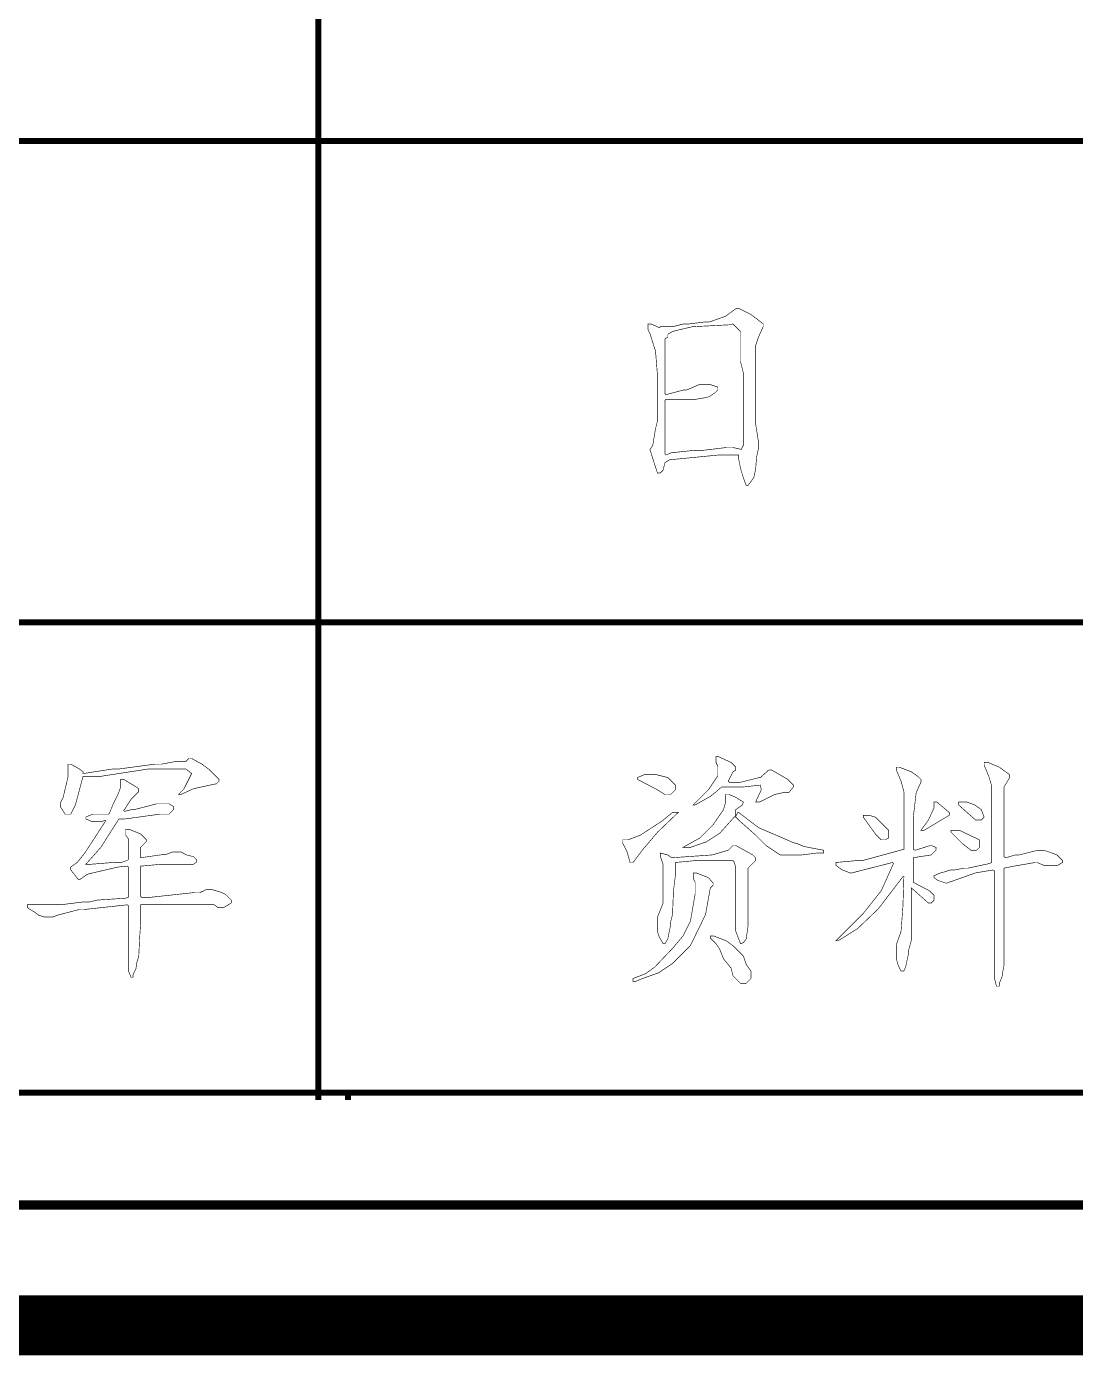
# Model space of a CAD drawing. Extents: x 94 to 452, y -72 to 1042.
# Drawn here: x 386.8 to 404.22, y -72 to -49.91 of the extents above; entities that cross this region are included whole.
import ezdxf

# ---------------------------------------------------------------- set-up
doc = ezdxf.new("R2010")
doc.units = 0
doc.header["$MEASUREMENT"] = 0
doc.layers.add('TREE_LAYER', color=7, linetype='Continuous')

msp = doc.modelspace()

# ---------------------------------------------------------------- linework, layer by layer
at = {"layer": 'TREE_LAYER'}
for points, const_width, elevation in [([(451.22612, 995.005583), (451.22612, 11.113007), (451.22612, 10.313007), (451.22612, -71.498816), (94.22612, -71.498816), (94.22612, -69.496695), (94.22612, 9.432416), (94.22612, 10.313007), (94.22612, 11.113007), (94.22612, 13.086307)], 1, 2891.008799), ([(96.22612, 13.086307), (96.22612, 11.113007), (96.22612, 10.313007), (96.22612, 9.432416), (96.22612, 9.432416), (96.22612, -69.496695), (96.22612, -69.498816), (449.22612, -69.498816), (449.22612, -69.498816), (449.22612, 10.313007), (449.22612, 11.113007), (449.22612, 995.005583)], 0.15, 2875.008799), ([(391.643859, -43.815251), (391.643859, -51.815251)], 0.1, 8), ([(362.136024, -51.815251), (391.643859, -51.815251)], 0.1, 29.507835), ([(391.643859, -51.815251), (391.643859, -59.815251)], 0.1, 8), ([(391.643859, -51.815251), (392.136024, -51.815251)], 0.1, 0.492165), ([(392.136024, -51.815251), (416.643859, -51.815251)], 0.1, 24.507835), ([(398.640167, -54.604583), (398.577422, -54.604583), (398.404873, -54.730073), (398.138206, -54.824191), (398.059775, -54.824191), (397.808794, -54.855563), (397.714677, -54.855563), (397.526441, -54.902622), (397.32252, -54.902622), (397.306833, -54.918308), (397.165657, -54.855563), (397.118598, -54.855563), (397.118598, -54.949681), (397.149971, -55.012426), (397.244088, -55.310465), (397.275461, -55.702622), (397.275461, -56.47125), (397.244088, -56.59674), (397.19703, -56.879093), (397.149971, -56.941838), (397.275461, -57.333995), (397.32252, -57.333995), (397.369579, -57.286936), (397.400951, -57.161446), (397.479382, -57.114387), (398.279382, -57.035955), (398.624481, -57.035955), (398.624481, -57.035955), (398.624481, -57.098701), (398.655853, -57.255563), (398.702912, -57.412426), (398.749971, -57.537916), (398.781343, -57.537916), (398.875461, -57.412426), (398.906833, -57.27125), (398.92252, -57.067328), (398.953892, -56.926151), (398.953892, -56.816348), (398.906833, -56.518308), (398.906833, -55.216348), (398.953892, -55.075171), (399.032324, -54.902622), (399.032324, -54.855563), (398.828402, -54.698701), (398.640167, -54.604583), (398.640167, -54.604583)], 0.01, 265), ([(398.640167, -54.604583), (398.577422, -54.604583), (398.404873, -54.730073), (398.138206, -54.824191), (398.059775, -54.824191), (397.808794, -54.855563), (397.714677, -54.855563), (397.526441, -54.902622), (397.32252, -54.902622), (397.306833, -54.918308), (397.165657, -54.855563), (397.118598, -54.855563), (397.118598, -54.949681), (397.149971, -55.012426), (397.244088, -55.310465), (397.275461, -55.702622), (397.275461, -56.47125), (397.244088, -56.59674), (397.19703, -56.879093), (397.149971, -56.941838), (397.275461, -57.333995), (397.32252, -57.333995), (397.369579, -57.286936), (397.400951, -57.161446), (397.479382, -57.114387), (398.279382, -57.035955), (398.624481, -57.035955), (398.624481, -57.035955), (398.624481, -57.098701), (398.655853, -57.255563), (398.702912, -57.412426), (398.749971, -57.537916), (398.781343, -57.537916), (398.875461, -57.412426), (398.906833, -57.27125), (398.92252, -57.067328), (398.953892, -56.926151), (398.953892, -56.816348), (398.906833, -56.518308), (398.906833, -55.216348), (398.953892, -55.075171), (399.032324, -54.902622), (399.032324, -54.855563), (398.828402, -54.698701), (398.640167, -54.604583), (398.640167, -54.604583)], 0.01, 265), ([(398.640167, -54.604583), (398.577422, -54.604583), (398.404873, -54.730073), (398.138206, -54.824191), (398.059775, -54.824191), (397.808794, -54.855563), (397.714677, -54.855563), (397.526441, -54.902622), (397.32252, -54.902622), (397.306833, -54.918308), (397.165657, -54.855563), (397.118598, -54.855563), (397.118598, -54.949681), (397.149971, -55.012426), (397.244088, -55.310465), (397.275461, -55.702622), (397.275461, -56.47125), (397.244088, -56.59674), (397.19703, -56.879093), (397.149971, -56.941838), (397.275461, -57.333995), (397.32252, -57.333995), (397.369579, -57.286936), (397.400951, -57.161446), (397.479382, -57.114387), (398.279382, -57.035955), (398.624481, -57.035955), (398.624481, -57.035955), (398.624481, -57.098701), (398.655853, -57.255563), (398.702912, -57.412426), (398.749971, -57.537916), (398.781343, -57.537916), (398.875461, -57.412426), (398.906833, -57.27125), (398.92252, -57.067328), (398.953892, -56.926151), (398.953892, -56.816348), (398.906833, -56.518308), (398.906833, -55.216348), (398.953892, -55.075171), (399.032324, -54.902622), (399.032324, -54.855563), (398.828402, -54.698701), (398.640167, -54.604583), (398.640167, -54.604583)], 0.01, 265), ([(398.467618, -54.87125), (398.530363, -54.855563), (398.655853, -54.981053), (398.655853, -55.483014), (398.702912, -55.67125), (398.702912, -56.879093), (398.687226, -56.894779), (398.671539, -56.941838), (398.530363, -56.910465), (398.420559, -56.910465), (398.028402, -56.957524), (397.887226, -56.957524), (397.589186, -56.988897), (397.526441, -56.988897), (397.416637, -57.035955), (397.400951, -57.020269), (397.400951, -56.126151), (397.416637, -56.110465), (397.902912, -56.110465), (398.091147, -56.079093), (398.138206, -56.063406), (398.232324, -56.000661), (398.279382, -55.953602), (398.279382, -55.906544), (398.138206, -55.859485), (397.981343, -55.859485), (397.761735, -55.953602), (397.714677, -55.953602), (397.416637, -56.032034), (397.400951, -56.016348), (397.400951, -55.106544), (397.44801, -55.075171), (397.44801, -55.028112), (397.526441, -54.981053), (397.855853, -54.902622), (398.467618, -54.87125), (398.467618, -54.87125)], 0.01, 265), ([(398.467618, -54.87125), (398.530363, -54.855563), (398.655853, -54.981053), (398.655853, -55.483014), (398.702912, -55.67125), (398.702912, -56.879093), (398.687226, -56.894779), (398.671539, -56.941838), (398.530363, -56.910465), (398.420559, -56.910465), (398.028402, -56.957524), (397.887226, -56.957524), (397.589186, -56.988897), (397.526441, -56.988897), (397.416637, -57.035955), (397.400951, -57.020269), (397.400951, -56.126151), (397.416637, -56.110465), (397.902912, -56.110465), (398.091147, -56.079093), (398.138206, -56.063406), (398.232324, -56.000661), (398.279382, -55.953602), (398.279382, -55.906544), (398.138206, -55.859485), (397.981343, -55.859485), (397.761735, -55.953602), (397.714677, -55.953602), (397.416637, -56.032034), (397.400951, -56.016348), (397.400951, -55.106544), (397.44801, -55.075171), (397.44801, -55.028112), (397.526441, -54.981053), (397.855853, -54.902622), (398.467618, -54.87125), (398.467618, -54.87125)], 0.01, 265), ([(398.467618, -54.87125), (398.530363, -54.855563), (398.655853, -54.981053), (398.655853, -55.483014), (398.702912, -55.67125), (398.702912, -56.879093), (398.687226, -56.894779), (398.671539, -56.941838), (398.530363, -56.910465), (398.420559, -56.910465), (398.028402, -56.957524), (397.887226, -56.957524), (397.589186, -56.988897), (397.526441, -56.988897), (397.416637, -57.035955), (397.400951, -57.020269), (397.400951, -56.126151), (397.416637, -56.110465), (397.902912, -56.110465), (398.091147, -56.079093), (398.138206, -56.063406), (398.232324, -56.000661), (398.279382, -55.953602), (398.279382, -55.906544), (398.138206, -55.859485), (397.981343, -55.859485), (397.761735, -55.953602), (397.714677, -55.953602), (397.416637, -56.032034), (397.400951, -56.016348), (397.400951, -55.106544), (397.44801, -55.075171), (397.44801, -55.028112), (397.526441, -54.981053), (397.855853, -54.902622), (398.467618, -54.87125), (398.467618, -54.87125)], 0.01, 265), ([(362.136024, -59.815251), (391.643859, -59.815251)], 0.1, 29.507835), ([(391.643859, -59.815251), (391.643859, -67.630795)], 0.1, 7.815544), ([(391.643859, -59.815251), (392.136024, -59.815251)], 0.1, 0.492165), ([(392.136024, -59.815251), (416.643859, -59.815251)], 0.1, 24.507835), ([(398.295069, -62.04985), (398.24801, -62.04985), (398.24801, -62.143968), (398.279382, -62.206713), (398.279382, -62.363575), (398.12252, -62.59887), (397.871539, -62.84985), (397.902912, -62.84985), (398.153892, -62.708674), (398.232324, -62.645928), (398.342128, -62.551811), (398.702912, -62.551811), (398.985265, -62.520438), (399.000951, -62.59887), (398.906833, -62.802791), (398.969579, -62.802791), (399.220559, -62.677301), (399.361735, -62.645928), (399.455853, -62.645928), (399.534284, -62.551811), (399.534284, -62.520438), (399.440167, -62.426321), (399.1735, -62.269458), (399.126441, -62.269458), (398.985265, -62.394948), (398.969579, -62.394948), (398.655853, -62.473379), (398.467618, -62.473379), (398.451931, -62.457693), (398.483304, -62.394948), (398.530363, -62.30083), (398.577422, -62.269458), (398.577422, -62.222399), (398.49899, -62.143968), (398.295069, -62.04985), (398.295069, -62.04985)], 0.01, 266), ([(398.295069, -62.04985), (398.24801, -62.04985), (398.24801, -62.143968), (398.279382, -62.206713), (398.279382, -62.363575), (398.12252, -62.59887), (397.871539, -62.84985), (397.902912, -62.84985), (398.153892, -62.708674), (398.232324, -62.645928), (398.342128, -62.551811), (398.702912, -62.551811), (398.985265, -62.520438), (399.000951, -62.59887), (398.906833, -62.802791), (398.969579, -62.802791), (399.220559, -62.677301), (399.361735, -62.645928), (399.455853, -62.645928), (399.534284, -62.551811), (399.534284, -62.520438), (399.440167, -62.426321), (399.1735, -62.269458), (399.126441, -62.269458), (398.985265, -62.394948), (398.969579, -62.394948), (398.655853, -62.473379), (398.467618, -62.473379), (398.451931, -62.457693), (398.483304, -62.394948), (398.530363, -62.30083), (398.577422, -62.269458), (398.577422, -62.222399), (398.49899, -62.143968), (398.295069, -62.04985), (398.295069, -62.04985)], 0.01, 266), ([(398.295069, -62.04985), (398.24801, -62.04985), (398.24801, -62.143968), (398.279382, -62.206713), (398.279382, -62.363575), (398.12252, -62.59887), (397.871539, -62.84985), (397.902912, -62.84985), (398.153892, -62.708674), (398.232324, -62.645928), (398.342128, -62.551811), (398.702912, -62.551811), (398.985265, -62.520438), (399.000951, -62.59887), (398.906833, -62.802791), (398.969579, -62.802791), (399.220559, -62.677301), (399.361735, -62.645928), (399.455853, -62.645928), (399.534284, -62.551811), (399.534284, -62.520438), (399.440167, -62.426321), (399.1735, -62.269458), (399.126441, -62.269458), (398.985265, -62.394948), (398.969579, -62.394948), (398.655853, -62.473379), (398.467618, -62.473379), (398.451931, -62.457693), (398.483304, -62.394948), (398.530363, -62.30083), (398.577422, -62.269458), (398.577422, -62.222399), (398.49899, -62.143968), (398.295069, -62.04985), (398.295069, -62.04985)], 0.01, 266), ([(389.537928, -62.078493), (389.490869, -62.078493), (389.44381, -62.125552), (389.286948, -62.125552), (389.035967, -62.172611), (388.926163, -62.172611), (388.345771, -62.251042), (388.235967, -62.251042), (387.734006, -62.329474), (387.734006, -62.298101), (387.671261, -62.251042), (387.530085, -62.172611), (387.483026, -62.172611), (387.483026, -62.392219), (387.404595, -62.72163), (387.357536, -62.815748), (387.357536, -62.878493), (387.435967, -63.003983), (387.530085, -63.003983), (387.608516, -62.847121), (387.734006, -62.376532), (388.016359, -62.376532), (388.832046, -62.251042), (389.44381, -62.251042), (389.537928, -62.329474), (389.412438, -62.580454), (389.31832, -62.674572), (389.365379, -62.674572), (389.569301, -62.580454), (389.930085, -62.502023), (389.945771, -62.502023), (389.99283, -62.454964), (389.99283, -62.423591), (389.835967, -62.266728), (389.710477, -62.172611), (389.537928, -62.078493), (389.537928, -62.078493)], 0.01, 266), ([(389.537928, -62.078493), (389.490869, -62.078493), (389.44381, -62.125552), (389.286948, -62.125552), (389.035967, -62.172611), (388.926163, -62.172611), (388.345771, -62.251042), (388.235967, -62.251042), (387.734006, -62.329474), (387.734006, -62.298101), (387.671261, -62.251042), (387.530085, -62.172611), (387.483026, -62.172611), (387.483026, -62.392219), (387.404595, -62.72163), (387.357536, -62.815748), (387.357536, -62.878493), (387.435967, -63.003983), (387.530085, -63.003983), (387.608516, -62.847121), (387.734006, -62.376532), (388.016359, -62.376532), (388.832046, -62.251042), (389.44381, -62.251042), (389.537928, -62.329474), (389.412438, -62.580454), (389.31832, -62.674572), (389.365379, -62.674572), (389.569301, -62.580454), (389.930085, -62.502023), (389.945771, -62.502023), (389.99283, -62.454964), (389.99283, -62.423591), (389.835967, -62.266728), (389.710477, -62.172611), (389.537928, -62.078493), (389.537928, -62.078493)], 0.01, 266), ([(401.291147, -62.222399), (401.244088, -62.222399), (401.244088, -62.269458), (401.32252, -62.457693), (401.369579, -62.630242), (401.369579, -63.587105), (400.679382, -63.77534), (400.585265, -63.77534), (400.240167, -63.806713), (400.240167, -63.853772), (400.302912, -63.90083), (400.349971, -63.932203), (400.475461, -63.979262), (400.506833, -63.979262), (401.181343, -63.806713), (401.19703, -63.822399), (400.993108, -64.277301), (400.695069, -64.653772), (400.240167, -65.108674), (400.271539, -65.108674), (400.302912, -65.092987), (400.600951, -64.904752), (400.946049, -64.57534), (401.353892, -64.042007), (401.369579, -64.042007), (401.353892, -64.528281), (401.32252, -64.951811), (401.244088, -65.171419), (401.244088, -65.406713), (401.275461, -65.516517), (401.32252, -65.610634), (401.369579, -65.610634), (401.400951, -65.532203), (401.44801, -65.312595), (401.44801, -65.265536), (401.495069, -65.092987), (401.495069, -64.245928), (401.495069, -64.230242), (401.777422, -64.481223), (401.824481, -64.481223), (401.871539, -64.434164), (401.871539, -64.355732), (401.793108, -64.277301), (401.526441, -64.136124), (401.526441, -63.728281), (401.620559, -63.712595), (401.824481, -63.681223), (401.902912, -63.602791), (401.902912, -63.555732), (401.824481, -63.52436), (401.808794, -63.52436), (401.557814, -63.602791), (401.526441, -63.587105), (401.526441, -63.053772), (401.5735, -62.645928), (401.651931, -62.473379), (401.651931, -62.426321), (401.604873, -62.379262), (401.495069, -62.30083), (401.291147, -62.222399), (401.291147, -62.222399)], 0.01, 266), ([(401.291147, -62.222399), (401.244088, -62.222399), (401.244088, -62.269458), (401.32252, -62.457693), (401.369579, -62.630242), (401.369579, -63.587105), (400.679382, -63.77534), (400.585265, -63.77534), (400.240167, -63.806713), (400.240167, -63.853772), (400.302912, -63.90083), (400.349971, -63.932203), (400.475461, -63.979262), (400.506833, -63.979262), (401.181343, -63.806713), (401.19703, -63.822399), (400.993108, -64.277301), (400.695069, -64.653772), (400.240167, -65.108674), (400.271539, -65.108674), (400.302912, -65.092987), (400.600951, -64.904752), (400.946049, -64.57534), (401.353892, -64.042007), (401.369579, -64.042007), (401.353892, -64.528281), (401.32252, -64.951811), (401.244088, -65.171419), (401.244088, -65.406713), (401.275461, -65.516517), (401.32252, -65.610634), (401.369579, -65.610634), (401.400951, -65.532203), (401.44801, -65.312595), (401.44801, -65.265536), (401.495069, -65.092987), (401.495069, -64.245928), (401.495069, -64.230242), (401.777422, -64.481223), (401.824481, -64.481223), (401.871539, -64.434164), (401.871539, -64.355732), (401.793108, -64.277301), (401.526441, -64.136124), (401.526441, -63.728281), (401.620559, -63.712595), (401.824481, -63.681223), (401.902912, -63.602791), (401.902912, -63.555732), (401.824481, -63.52436), (401.808794, -63.52436), (401.557814, -63.602791), (401.526441, -63.587105), (401.526441, -63.053772), (401.5735, -62.645928), (401.651931, -62.473379), (401.651931, -62.426321), (401.604873, -62.379262), (401.495069, -62.30083), (401.291147, -62.222399), (401.291147, -62.222399)], 0.01, 266), ([(401.291147, -62.222399), (401.244088, -62.222399), (401.244088, -62.269458), (401.32252, -62.457693), (401.369579, -62.630242), (401.369579, -63.587105), (400.679382, -63.77534), (400.585265, -63.77534), (400.240167, -63.806713), (400.240167, -63.853772), (400.302912, -63.90083), (400.349971, -63.932203), (400.475461, -63.979262), (400.506833, -63.979262), (401.181343, -63.806713), (401.19703, -63.822399), (400.993108, -64.277301), (400.695069, -64.653772), (400.240167, -65.108674), (400.271539, -65.108674), (400.302912, -65.092987), (400.600951, -64.904752), (400.946049, -64.57534), (401.353892, -64.042007), (401.369579, -64.042007), (401.353892, -64.528281), (401.32252, -64.951811), (401.244088, -65.171419), (401.244088, -65.406713), (401.275461, -65.516517), (401.32252, -65.610634), (401.369579, -65.610634), (401.400951, -65.532203), (401.44801, -65.312595), (401.44801, -65.265536), (401.495069, -65.092987), (401.495069, -64.245928), (401.495069, -64.230242), (401.777422, -64.481223), (401.824481, -64.481223), (401.871539, -64.434164), (401.871539, -64.355732), (401.793108, -64.277301), (401.526441, -64.136124), (401.526441, -63.728281), (401.620559, -63.712595), (401.824481, -63.681223), (401.902912, -63.602791), (401.902912, -63.555732), (401.824481, -63.52436), (401.808794, -63.52436), (401.557814, -63.602791), (401.526441, -63.587105), (401.526441, -63.053772), (401.5735, -62.645928), (401.651931, -62.473379), (401.651931, -62.426321), (401.604873, -62.379262), (401.495069, -62.30083), (401.291147, -62.222399), (401.291147, -62.222399)], 0.01, 266), ([(402.765657, -62.143968), (402.702912, -62.143968), (402.702912, -62.191026), (402.781343, -62.379262), (402.828402, -62.536124), (402.828402, -63.806713), (402.79703, -63.822399), (402.436245, -63.90083), (402.3735, -63.90083), (402.200951, -63.932203), (402.138206, -63.932203), (402.044088, -63.963575), (401.981343, -63.979262), (401.871539, -64.026321), (401.871539, -64.057693), (401.934284, -64.104752), (402.075461, -64.151811), (402.561735, -63.979262), (402.844088, -63.932203), (402.875461, -63.947889), (402.875461, -65.736124), (402.906833, -65.861615), (402.953892, -65.861615), (402.953892, -65.814556), (403.000951, -65.704752), (403.016637, -65.594948), (403.032324, -65.516517), (403.032324, -63.90083), (403.189186, -63.869458), (403.549971, -63.806713), (403.581343, -63.806713), (403.691147, -63.853772), (403.926441, -63.853772), (404.004873, -63.806713), (404.004873, -63.77534), (403.910755, -63.681223), (403.832324, -63.64985), (403.691147, -63.602791), (403.59703, -63.602791), (403.283304, -63.681223), (403.220559, -63.681223), (403.063696, -63.728281), (403.032324, -63.712595), (403.032324, -62.551811), (403.126441, -62.394948), (403.126441, -62.347889), (402.953892, -62.222399), (402.765657, -62.143968), (402.765657, -62.143968)], 0.01, 266), ([(402.765657, -62.143968), (402.702912, -62.143968), (402.702912, -62.191026), (402.781343, -62.379262), (402.828402, -62.536124), (402.828402, -63.806713), (402.79703, -63.822399), (402.436245, -63.90083), (402.3735, -63.90083), (402.200951, -63.932203), (402.138206, -63.932203), (402.044088, -63.963575), (401.981343, -63.979262), (401.871539, -64.026321), (401.871539, -64.057693), (401.934284, -64.104752), (402.075461, -64.151811), (402.561735, -63.979262), (402.844088, -63.932203), (402.875461, -63.947889), (402.875461, -65.736124), (402.906833, -65.861615), (402.953892, -65.861615), (402.953892, -65.814556), (403.000951, -65.704752), (403.016637, -65.594948), (403.032324, -65.516517), (403.032324, -63.90083), (403.189186, -63.869458), (403.549971, -63.806713), (403.581343, -63.806713), (403.691147, -63.853772), (403.926441, -63.853772), (404.004873, -63.806713), (404.004873, -63.77534), (403.910755, -63.681223), (403.832324, -63.64985), (403.691147, -63.602791), (403.59703, -63.602791), (403.283304, -63.681223), (403.220559, -63.681223), (403.063696, -63.728281), (403.032324, -63.712595), (403.032324, -62.551811), (403.126441, -62.394948), (403.126441, -62.347889), (402.953892, -62.222399), (402.765657, -62.143968), (402.765657, -62.143968)], 0.01, 266), ([(402.765657, -62.143968), (402.702912, -62.143968), (402.702912, -62.191026), (402.781343, -62.379262), (402.828402, -62.536124), (402.828402, -63.806713), (402.79703, -63.822399), (402.436245, -63.90083), (402.3735, -63.90083), (402.200951, -63.932203), (402.138206, -63.932203), (402.044088, -63.963575), (401.981343, -63.979262), (401.871539, -64.026321), (401.871539, -64.057693), (401.934284, -64.104752), (402.075461, -64.151811), (402.561735, -63.979262), (402.844088, -63.932203), (402.875461, -63.947889), (402.875461, -65.736124), (402.906833, -65.861615), (402.953892, -65.861615), (402.953892, -65.814556), (403.000951, -65.704752), (403.016637, -65.594948), (403.032324, -65.516517), (403.032324, -63.90083), (403.189186, -63.869458), (403.549971, -63.806713), (403.581343, -63.806713), (403.691147, -63.853772), (403.926441, -63.853772), (404.004873, -63.806713), (404.004873, -63.77534), (403.910755, -63.681223), (403.832324, -63.64985), (403.691147, -63.602791), (403.59703, -63.602791), (403.283304, -63.681223), (403.220559, -63.681223), (403.063696, -63.728281), (403.032324, -63.712595), (403.032324, -62.551811), (403.126441, -62.394948), (403.126441, -62.347889), (402.953892, -62.222399), (402.765657, -62.143968), (402.765657, -62.143968)], 0.01, 266), ([(388.408516, -62.423591), (388.361457, -62.423591), (388.361457, -62.549081), (388.314399, -62.674572), (388.235967, -62.831434), (388.173222, -62.988297), (388.157536, -63.003983), (387.890869, -63.003983), (387.781065, -63.051042), (387.781065, -63.082415), (387.890869, -63.129474), (388.047732, -63.129474), (388.079105, -63.113787), (388.110477, -63.113787), (387.765379, -63.647121), (387.639889, -63.803983), (387.530085, -63.882415), (387.530085, -63.929474), (387.639889, -64.07065), (387.655575, -64.086336), (387.686948, -64.086336), (387.796752, -64.007905), (387.84381, -63.992219), (388.314399, -63.882415), (388.471261, -63.866728), (388.486948, -63.882415), (388.486948, -64.384376), (388.439889, -64.400062), (387.969301, -64.431434), (387.84381, -64.462807), (387.734006, -64.462807), (387.357536, -64.509866), (386.808516, -64.509866), (386.808516, -64.556925), (386.934006, -64.635356), (386.996752, -64.682415), (387.090869, -64.713787), (387.232046, -64.713787), (387.310477, -64.682415), (387.671261, -64.588297), (387.749693, -64.588297), (388.471261, -64.509866), (388.486948, -64.525552), (388.486948, -65.607905), (388.534006, -65.717709), (388.565379, -65.717709), (388.565379, -65.67065), (388.612438, -65.576532), (388.628124, -65.466728), (388.659497, -65.372611), (388.675183, -65.043199), (388.690869, -64.823591), (388.690869, -64.509866), (388.706556, -64.509866), (389.914399, -64.509866), (389.977144, -64.556925), (390.071261, -64.556925), (390.196752, -64.478493), (390.196752, -64.431434), (390.102634, -64.337317), (390.039889, -64.305944), (389.883026, -64.258885), (389.773222, -64.258885), (389.679105, -64.305944), (389.584987, -64.305944), (388.863418, -64.384376), (388.706556, -64.384376), (388.690869, -64.368689), (388.690869, -63.866728), (388.706556, -63.866728), (389.035967, -63.835356), (389.569301, -63.835356), (389.616359, -63.803983), (389.616359, -63.756925), (389.569301, -63.709866), (389.44381, -63.678493), (389.365379, -63.631434), (389.224203, -63.631434), (389.098712, -63.678493), (389.035967, -63.678493), (388.706556, -63.725552), (388.690869, -63.725552), (388.690869, -63.553003), (388.784987, -63.458885), (388.784987, -63.427513), (388.690869, -63.333395), (388.502634, -63.254964), (388.439889, -63.254964), (388.439889, -63.349081), (388.486948, -63.411827), (388.486948, -63.756925), (388.471261, -63.772611), (388.377144, -63.803983), (388.26734, -63.803983), (387.875183, -63.835356), (387.781065, -63.835356), (388.032046, -63.553003), (388.330085, -63.082415), (388.439889, -63.082415), (389.004595, -63.003983), (389.161457, -63.003983), (389.239889, -62.925552), (389.239889, -62.878493), (389.161457, -62.831434), (388.957536, -62.831434), (388.596752, -62.925552), (388.549693, -62.925552), (388.424203, -62.956925), (388.408516, -62.941238), (388.424203, -62.925552), (388.534006, -62.753003), (388.659497, -62.627513), (388.659497, -62.580454), (388.612438, -62.549081), (388.408516, -62.423591), (388.408516, -62.423591)], 0.01, 266), ([(388.408516, -62.423591), (388.361457, -62.423591), (388.361457, -62.549081), (388.314399, -62.674572), (388.235967, -62.831434), (388.173222, -62.988297), (388.157536, -63.003983), (387.890869, -63.003983), (387.781065, -63.051042), (387.781065, -63.082415), (387.890869, -63.129474), (388.047732, -63.129474), (388.079105, -63.113787), (388.110477, -63.113787), (387.765379, -63.647121), (387.639889, -63.803983), (387.530085, -63.882415), (387.530085, -63.929474), (387.639889, -64.07065), (387.655575, -64.086336), (387.686948, -64.086336), (387.796752, -64.007905), (387.84381, -63.992219), (388.314399, -63.882415), (388.471261, -63.866728), (388.486948, -63.882415), (388.486948, -64.384376), (388.439889, -64.400062), (387.969301, -64.431434), (387.84381, -64.462807), (387.734006, -64.462807), (387.357536, -64.509866), (386.808516, -64.509866), (386.808516, -64.556925), (386.934006, -64.635356), (386.996752, -64.682415), (387.090869, -64.713787), (387.232046, -64.713787), (387.310477, -64.682415), (387.671261, -64.588297), (387.749693, -64.588297), (388.471261, -64.509866), (388.486948, -64.525552), (388.486948, -65.607905), (388.534006, -65.717709), (388.565379, -65.717709), (388.565379, -65.67065), (388.612438, -65.576532), (388.628124, -65.466728), (388.659497, -65.372611), (388.675183, -65.043199), (388.690869, -64.823591), (388.690869, -64.509866), (388.706556, -64.509866), (389.914399, -64.509866), (389.977144, -64.556925), (390.071261, -64.556925), (390.196752, -64.478493), (390.196752, -64.431434), (390.102634, -64.337317), (390.039889, -64.305944), (389.883026, -64.258885), (389.773222, -64.258885), (389.679105, -64.305944), (389.584987, -64.305944), (388.863418, -64.384376), (388.706556, -64.384376), (388.690869, -64.368689), (388.690869, -63.866728), (388.706556, -63.866728), (389.035967, -63.835356), (389.569301, -63.835356), (389.616359, -63.803983), (389.616359, -63.756925), (389.569301, -63.709866), (389.44381, -63.678493), (389.365379, -63.631434), (389.224203, -63.631434), (389.098712, -63.678493), (389.035967, -63.678493), (388.706556, -63.725552), (388.690869, -63.725552), (388.690869, -63.553003), (388.784987, -63.458885), (388.784987, -63.427513), (388.690869, -63.333395), (388.502634, -63.254964), (388.439889, -63.254964), (388.439889, -63.349081), (388.486948, -63.411827), (388.486948, -63.756925), (388.471261, -63.772611), (388.377144, -63.803983), (388.26734, -63.803983), (387.875183, -63.835356), (387.781065, -63.835356), (388.032046, -63.553003), (388.330085, -63.082415), (388.439889, -63.082415), (389.004595, -63.003983), (389.161457, -63.003983), (389.239889, -62.925552), (389.239889, -62.878493), (389.161457, -62.831434), (388.957536, -62.831434), (388.596752, -62.925552), (388.549693, -62.925552), (388.424203, -62.956925), (388.408516, -62.941238), (388.424203, -62.925552), (388.534006, -62.753003), (388.659497, -62.627513), (388.659497, -62.580454), (388.612438, -62.549081), (388.408516, -62.423591), (388.408516, -62.423591)], 0.01, 266), ([(397.259775, -62.347889), (397.055853, -62.347889), (396.946049, -62.394948), (396.946049, -62.426321), (397.275461, -62.59887), (397.400951, -62.677301), (397.495069, -62.677301), (397.5735, -62.59887), (397.5735, -62.520438), (397.44801, -62.394948), (397.259775, -62.347889), (397.259775, -62.347889)], 0.01, 266), ([(397.259775, -62.347889), (397.055853, -62.347889), (396.946049, -62.394948), (396.946049, -62.426321), (397.275461, -62.59887), (397.400951, -62.677301), (397.495069, -62.677301), (397.5735, -62.59887), (397.5735, -62.520438), (397.44801, -62.394948), (397.259775, -62.347889), (397.259775, -62.347889)], 0.01, 266), ([(397.259775, -62.347889), (397.055853, -62.347889), (396.946049, -62.394948), (396.946049, -62.426321), (397.275461, -62.59887), (397.400951, -62.677301), (397.495069, -62.677301), (397.5735, -62.59887), (397.5735, -62.520438), (397.44801, -62.394948), (397.259775, -62.347889), (397.259775, -62.347889)], 0.01, 266), ([(398.467618, -62.677301), (398.404873, -62.677301), (398.404873, -62.818477), (398.3735, -62.928281), (398.200951, -63.179262), (397.981343, -63.39887), (397.69899, -63.555732), (397.824481, -63.555732), (398.091147, -63.461615), (398.310755, -63.320438), (398.577422, -63.022399), (398.577422, -63.038085), (398.577422, -63.053772), (398.624481, -63.10083), (398.906833, -63.351811), (399.079382, -63.52436), (399.314677, -63.681223), (399.675461, -63.681223), (399.926441, -63.64985), (400.036245, -63.64985), (400.036245, -63.602791), (399.785265, -63.555732), (399.706833, -63.540046), (399.59703, -63.492987), (399.534284, -63.477301), (398.953892, -63.226321), (398.624481, -62.97534), (398.608794, -62.97534), (398.577422, -63.038085), (398.577422, -62.928281), (398.687226, -62.84985), (398.702912, -62.802791), (398.577422, -62.72436), (398.467618, -62.677301), (398.467618, -62.677301)], 0.01, 266), ([(398.467618, -62.677301), (398.404873, -62.677301), (398.404873, -62.818477), (398.3735, -62.928281), (398.200951, -63.179262), (397.981343, -63.39887), (397.69899, -63.555732), (397.824481, -63.555732), (398.091147, -63.461615), (398.310755, -63.320438), (398.577422, -63.022399), (398.577422, -63.038085), (398.577422, -63.053772), (398.624481, -63.10083), (398.906833, -63.351811), (399.079382, -63.52436), (399.314677, -63.681223), (399.675461, -63.681223), (399.926441, -63.64985), (400.036245, -63.64985), (400.036245, -63.602791), (399.785265, -63.555732), (399.706833, -63.540046), (399.59703, -63.492987), (399.534284, -63.477301), (398.953892, -63.226321), (398.624481, -62.97534), (398.608794, -62.97534), (398.577422, -63.038085), (398.577422, -62.928281), (398.687226, -62.84985), (398.702912, -62.802791), (398.577422, -62.72436), (398.467618, -62.677301), (398.467618, -62.677301)], 0.01, 266), ([(398.467618, -62.677301), (398.404873, -62.677301), (398.404873, -62.818477), (398.3735, -62.928281), (398.200951, -63.179262), (397.981343, -63.39887), (397.69899, -63.555732), (397.824481, -63.555732), (398.091147, -63.461615), (398.310755, -63.320438), (398.577422, -63.022399), (398.577422, -63.038085), (398.577422, -63.053772), (398.624481, -63.10083), (398.906833, -63.351811), (399.079382, -63.52436), (399.314677, -63.681223), (399.675461, -63.681223), (399.926441, -63.64985), (400.036245, -63.64985), (400.036245, -63.602791), (399.785265, -63.555732), (399.706833, -63.540046), (399.59703, -63.492987), (399.534284, -63.477301), (398.953892, -63.226321), (398.624481, -62.97534), (398.608794, -62.97534), (398.577422, -63.038085), (398.577422, -62.928281), (398.687226, -62.84985), (398.702912, -62.802791), (398.577422, -62.72436), (398.467618, -62.677301), (398.467618, -62.677301)], 0.01, 266), ([(401.918598, -62.802791), (401.871539, -62.802791), (401.871539, -62.896909), (401.777422, -63.10083), (401.651931, -63.273379), (401.69899, -63.273379), (401.730363, -63.257693), (402.12252, -63.022399), (402.12252, -62.97534), (401.918598, -62.802791), (401.918598, -62.802791)], 0.01, 266), ([(401.918598, -62.802791), (401.871539, -62.802791), (401.871539, -62.896909), (401.777422, -63.10083), (401.651931, -63.273379), (401.69899, -63.273379), (401.730363, -63.257693), (402.12252, -63.022399), (402.12252, -62.97534), (401.918598, -62.802791), (401.918598, -62.802791)], 0.01, 266), ([(401.918598, -62.802791), (401.871539, -62.802791), (401.871539, -62.896909), (401.777422, -63.10083), (401.651931, -63.273379), (401.69899, -63.273379), (401.730363, -63.257693), (402.12252, -63.022399), (402.12252, -62.97534), (401.918598, -62.802791), (401.918598, -62.802791)], 0.01, 266), ([(402.420559, -62.802791), (402.279382, -62.802791), (402.279382, -62.84985), (402.436245, -62.991026), (402.561735, -63.10083), (402.655853, -63.10083), (402.702912, -63.053772), (402.655853, -62.928281), (402.546049, -62.84985), (402.420559, -62.802791), (402.420559, -62.802791)], 0.01, 266), ([(402.420559, -62.802791), (402.279382, -62.802791), (402.279382, -62.84985), (402.436245, -62.991026), (402.561735, -63.10083), (402.655853, -63.10083), (402.702912, -63.053772), (402.655853, -62.928281), (402.546049, -62.84985), (402.420559, -62.802791), (402.420559, -62.802791)], 0.01, 266), ([(402.420559, -62.802791), (402.279382, -62.802791), (402.279382, -62.84985), (402.436245, -62.991026), (402.561735, -63.10083), (402.655853, -63.10083), (402.702912, -63.053772), (402.655853, -62.928281), (402.546049, -62.84985), (402.420559, -62.802791), (402.420559, -62.802791)], 0.01, 266), ([(397.620559, -62.97534), (397.526441, -62.97534), (397.353892, -63.116517), (396.993108, -63.351811), (396.789186, -63.430242), (396.695069, -63.430242), (396.695069, -63.477301), (396.7735, -63.634164), (396.820559, -63.806713), (396.867618, -63.806713), (396.883304, -63.791026), (397.024481, -63.602791), (397.275461, -63.304752), (397.620559, -62.97534), (397.620559, -62.97534)], 0.01, 266), ([(397.620559, -62.97534), (397.526441, -62.97534), (397.353892, -63.116517), (396.993108, -63.351811), (396.789186, -63.430242), (396.695069, -63.430242), (396.695069, -63.477301), (396.7735, -63.634164), (396.820559, -63.806713), (396.867618, -63.806713), (396.883304, -63.791026), (397.024481, -63.602791), (397.275461, -63.304752), (397.620559, -62.97534), (397.620559, -62.97534)], 0.01, 266), ([(397.620559, -62.97534), (397.526441, -62.97534), (397.353892, -63.116517), (396.993108, -63.351811), (396.789186, -63.430242), (396.695069, -63.430242), (396.695069, -63.477301), (396.7735, -63.634164), (396.820559, -63.806713), (396.867618, -63.806713), (396.883304, -63.791026), (397.024481, -63.602791), (397.275461, -63.304752), (397.620559, -62.97534), (397.620559, -62.97534)], 0.01, 266), ([(400.789186, -63.022399), (400.695069, -63.022399), (400.695069, -63.053772), (400.89899, -63.336124), (400.993108, -63.430242), (401.071539, -63.430242), (401.087226, -63.414556), (401.118598, -63.39887), (401.118598, -63.273379), (400.89899, -63.053772), (400.789186, -63.022399), (400.789186, -63.022399)], 0.01, 266), ([(400.789186, -63.022399), (400.695069, -63.022399), (400.695069, -63.053772), (400.89899, -63.336124), (400.993108, -63.430242), (401.071539, -63.430242), (401.087226, -63.414556), (401.118598, -63.39887), (401.118598, -63.273379), (400.89899, -63.053772), (400.789186, -63.022399), (400.789186, -63.022399)], 0.01, 266), ([(400.789186, -63.022399), (400.695069, -63.022399), (400.695069, -63.053772), (400.89899, -63.336124), (400.993108, -63.430242), (401.071539, -63.430242), (401.087226, -63.414556), (401.118598, -63.39887), (401.118598, -63.273379), (400.89899, -63.053772), (400.789186, -63.022399), (400.789186, -63.022399)], 0.01, 266), ([(402.295069, -63.273379), (402.153892, -63.273379), (402.153892, -63.304752), (402.342128, -63.492987), (402.483304, -63.602791), (402.577422, -63.602791), (402.624481, -63.555732), (402.624481, -63.430242), (402.295069, -63.273379), (402.295069, -63.273379)], 0.01, 266), ([(402.295069, -63.273379), (402.153892, -63.273379), (402.153892, -63.304752), (402.342128, -63.492987), (402.483304, -63.602791), (402.577422, -63.602791), (402.624481, -63.555732), (402.624481, -63.430242), (402.295069, -63.273379), (402.295069, -63.273379)], 0.01, 266), ([(402.295069, -63.273379), (402.153892, -63.273379), (402.153892, -63.304752), (402.342128, -63.492987), (402.483304, -63.602791), (402.577422, -63.602791), (402.624481, -63.555732), (402.624481, -63.430242), (402.295069, -63.273379), (402.295069, -63.273379)], 0.01, 266), ([(398.577422, -63.52436), (398.530363, -63.52436), (398.451931, -63.602791), (398.185265, -63.681223), (397.510755, -63.728281), (397.44801, -63.681223), (397.32252, -63.64985), (397.32252, -63.696909), (397.369579, -63.838085), (397.369579, -64.481223), (397.275461, -64.716517), (397.275461, -64.951811), (397.306833, -65.045928), (397.369579, -65.155732), (397.400951, -65.155732), (397.44801, -65.077301), (397.495069, -64.842007), (397.495069, -64.794948), (397.526441, -64.669458), (397.542128, -64.277301), (397.5735, -64.026321), (397.5735, -63.806713), (397.902912, -63.77534), (398.530363, -63.77534), (398.546049, -63.791026), (398.577422, -63.885144), (398.577422, -64.951811), (398.655853, -65.155732), (398.702912, -65.140046), (398.749971, -65.077301), (398.781343, -64.857693), (398.781343, -63.90083), (398.906833, -63.77534), (398.906833, -63.728281), (398.859775, -63.681223), (398.577422, -63.52436), (398.577422, -63.52436)], 0.01, 266), ([(398.577422, -63.52436), (398.530363, -63.52436), (398.451931, -63.602791), (398.185265, -63.681223), (397.510755, -63.728281), (397.44801, -63.681223), (397.32252, -63.64985), (397.32252, -63.696909), (397.369579, -63.838085), (397.369579, -64.481223), (397.275461, -64.716517), (397.275461, -64.951811), (397.306833, -65.045928), (397.369579, -65.155732), (397.400951, -65.155732), (397.44801, -65.077301), (397.495069, -64.842007), (397.495069, -64.794948), (397.526441, -64.669458), (397.542128, -64.277301), (397.5735, -64.026321), (397.5735, -63.806713), (397.902912, -63.77534), (398.530363, -63.77534), (398.546049, -63.791026), (398.577422, -63.885144), (398.577422, -64.951811), (398.655853, -65.155732), (398.702912, -65.140046), (398.749971, -65.077301), (398.781343, -64.857693), (398.781343, -63.90083), (398.906833, -63.77534), (398.906833, -63.728281), (398.859775, -63.681223), (398.577422, -63.52436), (398.577422, -63.52436)], 0.01, 266), ([(398.577422, -63.52436), (398.530363, -63.52436), (398.451931, -63.602791), (398.185265, -63.681223), (397.510755, -63.728281), (397.44801, -63.681223), (397.32252, -63.64985), (397.32252, -63.696909), (397.369579, -63.838085), (397.369579, -64.481223), (397.275461, -64.716517), (397.275461, -64.951811), (397.306833, -65.045928), (397.369579, -65.155732), (397.400951, -65.155732), (397.44801, -65.077301), (397.495069, -64.842007), (397.495069, -64.794948), (397.526441, -64.669458), (397.542128, -64.277301), (397.5735, -64.026321), (397.5735, -63.806713), (397.902912, -63.77534), (398.530363, -63.77534), (398.546049, -63.791026), (398.577422, -63.885144), (398.577422, -64.951811), (398.655853, -65.155732), (398.702912, -65.140046), (398.749971, -65.077301), (398.781343, -64.857693), (398.781343, -63.90083), (398.906833, -63.77534), (398.906833, -63.728281), (398.859775, -63.681223), (398.577422, -63.52436), (398.577422, -63.52436)], 0.01, 266), ([(397.918598, -63.979262), (397.871539, -63.979262), (397.871539, -64.073379), (397.902912, -64.136124), (397.902912, -64.32436), (397.824481, -64.779262), (397.69899, -65.030242), (397.526441, -65.234164), (397.228402, -65.547889), (397.071539, -65.657693), (396.867618, -65.736124), (396.867618, -65.783183), (396.914677, -65.783183), (397.024481, -65.736124), (397.291147, -65.642007), (397.526441, -65.485144), (397.824481, -65.187105), (398.075461, -64.669458), (398.153892, -64.230242), (398.200951, -64.183183), (398.200951, -64.151811), (398.12252, -64.057693), (397.918598, -63.979262), (397.918598, -63.979262)], 0.01, 266), ([(397.918598, -63.979262), (397.871539, -63.979262), (397.871539, -64.073379), (397.902912, -64.136124), (397.902912, -64.32436), (397.824481, -64.779262), (397.69899, -65.030242), (397.526441, -65.234164), (397.228402, -65.547889), (397.071539, -65.657693), (396.867618, -65.736124), (396.867618, -65.783183), (396.914677, -65.783183), (397.024481, -65.736124), (397.291147, -65.642007), (397.526441, -65.485144), (397.824481, -65.187105), (398.075461, -64.669458), (398.153892, -64.230242), (398.200951, -64.183183), (398.200951, -64.151811), (398.12252, -64.057693), (397.918598, -63.979262), (397.918598, -63.979262)], 0.01, 266), ([(397.918598, -63.979262), (397.871539, -63.979262), (397.871539, -64.073379), (397.902912, -64.136124), (397.902912, -64.32436), (397.824481, -64.779262), (397.69899, -65.030242), (397.526441, -65.234164), (397.228402, -65.547889), (397.071539, -65.657693), (396.867618, -65.736124), (396.867618, -65.783183), (396.914677, -65.783183), (397.024481, -65.736124), (397.291147, -65.642007), (397.526441, -65.485144), (397.824481, -65.187105), (398.075461, -64.669458), (398.153892, -64.230242), (398.200951, -64.183183), (398.200951, -64.151811), (398.12252, -64.057693), (397.918598, -63.979262), (397.918598, -63.979262)], 0.01, 266), ([(398.216637, -65.030242), (398.153892, -65.030242), (398.153892, -65.061615), (398.24801, -65.155732), (398.310755, -65.24985), (398.3735, -65.406713), (398.49899, -65.563575), (398.530363, -65.689066), (398.655853, -65.814556), (398.749971, -65.814556), (398.828402, -65.736124), (398.828402, -65.610634), (398.749971, -65.50083), (398.702912, -65.359654), (398.546049, -65.202791), (398.420559, -65.108674), (398.216637, -65.030242), (398.216637, -65.030242)], 0.01, 266), ([(398.216637, -65.030242), (398.153892, -65.030242), (398.153892, -65.061615), (398.24801, -65.155732), (398.310755, -65.24985), (398.3735, -65.406713), (398.49899, -65.563575), (398.530363, -65.689066), (398.655853, -65.814556), (398.749971, -65.814556), (398.828402, -65.736124), (398.828402, -65.610634), (398.749971, -65.50083), (398.702912, -65.359654), (398.546049, -65.202791), (398.420559, -65.108674), (398.216637, -65.030242), (398.216637, -65.030242)], 0.01, 266), ([(398.216637, -65.030242), (398.153892, -65.030242), (398.153892, -65.061615), (398.24801, -65.155732), (398.310755, -65.24985), (398.3735, -65.406713), (398.49899, -65.563575), (398.530363, -65.689066), (398.655853, -65.814556), (398.749971, -65.814556), (398.828402, -65.736124), (398.828402, -65.610634), (398.749971, -65.50083), (398.702912, -65.359654), (398.546049, -65.202791), (398.420559, -65.108674), (398.216637, -65.030242), (398.216637, -65.030242)], 0.01, 266), ([(362.136024, -67.630795), (391.643859, -67.630795)], 0.1, 29.507835), ([(391.643859, -67.630795), (391.643859, -67.755392)], 0.1, 0.124597), ([(391.643859, -67.630795), (392.136024, -67.630795)], 0.1, 0.492165), ([(392.136024, -67.630795), (416.643859, -67.630795)], 0.1, 24.507835), ([(392.136024, -67.630795), (392.136024, -67.755392)], 0.1, 0.124597)]:
    msp.add_lwpolyline(points, dxfattribs=dict(at, const_width=const_width, elevation=elevation))

doc.saveas('drawing.dxf')
